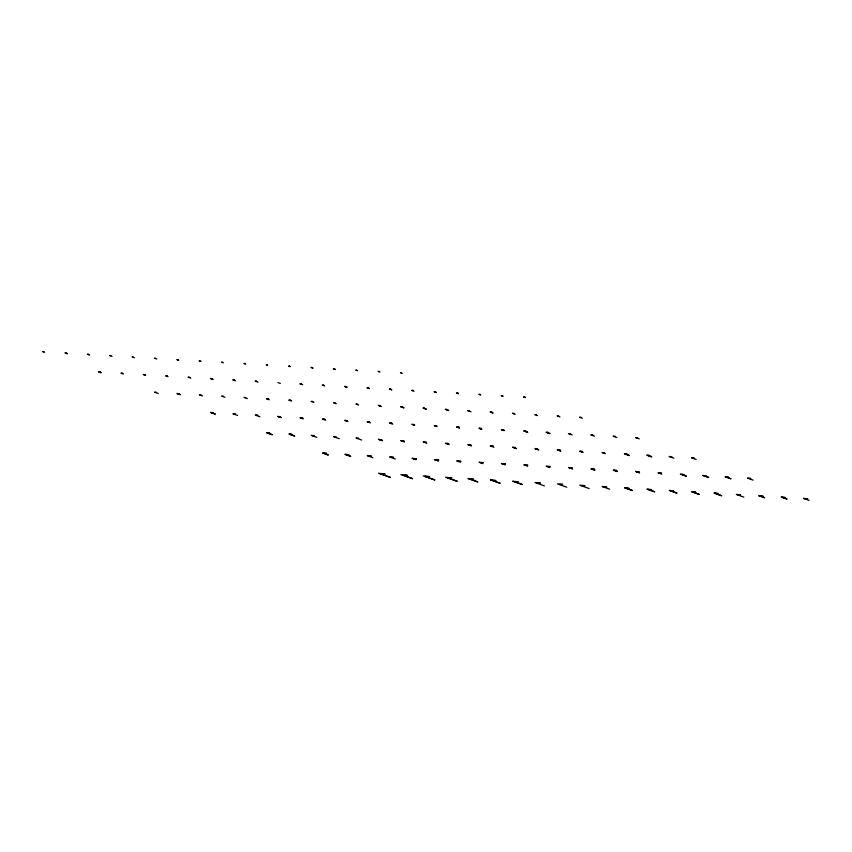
<?xml version="1.0" encoding="UTF-8"?>
<svg xmlns="http://www.w3.org/2000/svg" width="852" height="852" viewBox="0 0 852 852"><rect width="100%" height="100%" fill="white"/><g stroke="black" fill="none" stroke-linecap="round" stroke-linejoin="round"><path stroke-width="1.28" d="M425.052 476.353L429.653 476.619L423.231 475.917L434.935 480.006L425.105 476.428M492.36 480.358L495.97 480.56L490.326 479.878L500.22 483.297L492.36 480.4M536.749 482.903L540.466 483.116L535.067 482.52L544.396 485.896M121.612 373.336L122.869 373.41L120.952 373.187L123.284 374.039M278.008 382.537L280.319 383.443M423.668 408.193L426.405 409.184L422.965 407.991L424.53 408.087M490.901 412.144L492.105 412.219L490.07 411.953L493.095 412.986L490.89 412.166M636.093 437.64L637.594 437.726L635.517 437.523L639.245 438.865M367.713 421.804L369.64 421.91L367.116 421.676L370.386 422.858M457.268 427.108L459.175 427.214L456.587 426.958L459.547 427.981L457.332 427.171M211.349 412.602L213.192 412.709L210.55 412.432L215.407 414.136L211.339 412.634M446.437 443.498L448.674 443.626L445.468 443.274L449.196 444.627M513.362 447.47L516.461 448.599L512.563 447.236L515.247 447.396M323.568 453.232L326.678 453.424L322.514 452.998L328.393 455.043L323.558 453.264M345.848 454.531L348.99 454.723L344.879 454.318L350.726 456.363L345.891 454.595M647.999 455.447L649.703 455.543L646.764 455.16L651.769 456.864L647.989 455.469M692.388 457.993L694.199 458.099L691.504 457.801L696.169 459.494M413.561 458.653L416.49 458.823L411.985 458.28L416.159 459.654L413.539 458.674M457.939 461.209L460.996 461.379L456.715 460.921L460.442 462.274M726.351 477.045L728.503 477.173L725.116 476.758L731.048 478.813L726.383 477.109M626.167 488.185L629.042 488.345L624.527 487.802L632.44 490.528L626.135 488.207M737.31 494.597L740.409 494.778L736.362 494.405L743.828 497.11M65.764 353.101L66.552 353.143L64.965 352.909L67.521 353.772L65.806 353.143M267.666 365.295L266.271 364.794L267.39 364.858M44.464 352.27L42.6 351.588L43.942 351.674M178.664 360.183L176.801 359.512L178.27 359.704L177.557 359.736M201.029 361.504L199.166 360.833L200.284 360.897M223.405 362.824L221.531 362.153L222.649 362.217M245.77 364.145L243.906 363.474L245.025 363.538M357.606 370.748L355.731 370.077L356.626 370.13M379.971 372.068L378.107 371.397L379.002 371.451M402.336 373.389L400.472 372.718L401.367 372.771M89.662 355.071L87.33 354.23L88.8 354.421L88.086 354.453M112.038 356.392L109.706 355.55L110.824 355.614M134.403 357.712L132.071 356.871L133.189 356.935M156.768 359.033L154.436 358.191L155.554 358.255M145.649 375.359L143.317 374.507L145.17 374.71L144.095 374.752M168.014 376.68L165.682 375.828L167.482 376.009L166.374 376.052M324.58 385.913L322.248 385.072L324.058 385.317L323.291 385.381M414.051 391.196L411.718 390.354L413.295 390.514L412.411 390.567M436.416 392.516L434.083 391.675L435.606 391.813L434.69 391.867M458.323 393.667L456.448 392.996L458.259 393.241L457.439 393.283M480.688 394.987L478.824 394.316L480.507 394.519L479.633 394.561M503.053 396.308L501.189 395.637L502.818 395.818L501.913 395.85M525.418 397.628L523.554 396.957L525.13 397.117L524.193 397.149M190.848 378.171L188.047 377.148L189.858 377.404L189.091 377.457M213.213 379.491L210.412 378.469L212.169 378.703L211.371 378.757M235.578 380.812L232.788 379.79L234.47 380.003L233.65 380.056M257.954 382.122L255.153 381.11L256.782 381.302L255.93 381.355M302.684 384.763L299.883 383.751L301.406 383.901L300.49 383.954M202.563 395.978L199.304 394.795L201.093 394.902M224.928 397.298L221.669 396.116L223.458 396.223M247.304 398.619L244.034 397.437L245.823 397.543M269.2 399.769L266.399 398.757L268.774 399.066L267.613 399.109M291.565 401.09L288.764 400.078L291.022 400.344L289.808 400.387M313.93 402.41L311.129 401.398L312.918 401.505M336.295 403.731L333.505 402.719L335.294 402.815M358.671 405.051L355.87 404.04L357.659 404.136M381.504 406.542L378.235 405.35L380.269 405.616L379.278 405.669M470.964 411.814L467.705 410.632L469.271 410.728M515.236 414.296L512.435 413.273L514.406 413.518L513.394 413.561M537.601 415.606L534.8 414.594L536.366 414.69M559.966 416.926L557.165 415.914L558.731 416.01M582.331 418.247L579.53 417.235L581.096 417.331M158.302 393.507L154.563 392.154L156.353 392.261M414.647 425.329L411.846 424.317L414.551 424.615L412.954 424.647M437.012 426.65L434.222 425.638L436.863 425.915L435.234 425.947M303.28 418.896L300.01 417.714L302.833 418.055L301.288 418.087M325.645 420.217L322.386 419.035L325.081 419.333L323.483 419.365M348.01 421.538L344.751 420.355L347.339 420.611L345.678 420.643M392.751 424.179L389.481 422.997L391.952 423.21L390.237 423.231M572.15 434.914L568.422 433.562L570.67 433.828L569.456 433.87M594.515 436.235L590.787 434.882L592.981 435.127L591.735 435.159M616.88 437.555L613.152 436.203L615.293 436.426L614.015 436.458M237.58 415.446L232.915 413.752L235.503 414.008L233.895 414.061M259.945 416.766L255.28 415.073L257.815 415.307L256.186 415.361M605.303 453.701L602.034 452.518L604.718 452.678M404.466 441.986L400.728 440.633L404.114 441.048L402.229 441.08M426.831 443.306L423.103 441.954L426.362 442.326L424.434 442.358M471.561 445.947L467.833 444.595L470.986 444.925L468.994 444.946M493.936 447.268L490.198 445.915L493.287 446.224L491.274 446.246M673.804 458.174L669.129 456.48L671.951 456.821L670.471 456.874M316.859 437.385L311.268 435.351L314.356 435.66L312.333 435.681M339.234 438.705L333.633 436.671L336.316 436.831M361.599 440.026L355.998 437.992L358.681 438.152M482.818 463.594L479.08 462.242L483.244 462.657L480.411 462.636M505.183 464.915L501.445 463.563L505.555 463.957L502.691 463.935M527.548 466.236L523.82 464.883L527.857 465.256L524.97 465.235M549.913 467.546L546.185 466.204L550.168 466.555L547.25 466.523M661.748 474.149L658.021 472.796L661.493 473.116L659.001 473.105M372.846 457.662L367.244 455.639L371.291 456.012L368.405 455.99M395.211 458.983L389.62 456.96L393.603 457.311L390.685 457.29M753.083 480.113L747.481 478.078L750.75 478.451L748.812 478.483M809.059 500.39L803.468 498.367L807.749 498.825L804.97 498.803M609.627 489.186L602.162 486.481L606.794 487.078L604.302 487.099M566.761 487.216L557.432 483.84L562.725 484.394L559.391 484.426M589.126 488.537L579.797 485.161L584.973 485.672L581.575 485.704M582.353 451.358L579.669 451.198L583.098 452.391L580.382 451.39M446.895 409.407L445.33 409.311L448.738 410.504L445.905 409.461M334.261 368.81L333.366 368.756L335.379 369.438L333.92 368.905M537.612 448.716L534.928 448.557L538.805 449.92L535.599 448.748M289.755 366.179L288.636 366.115L290.117 366.626L289.052 366.232M380.684 473.797L390.312 477.365L378.501 473.275L385.157 474.063L380.716 473.797M402.879 475.075L412.624 478.686L400.866 474.596L407.394 475.341L402.879 475.075M447.268 477.621L457.236 481.316L445.596 477.237L451.901 477.897L447.3 477.621M470.197 479.08L477.908 481.976L467.961 478.558L473.723 479.293L470.229 479.08M514.587 481.636L522.532 484.607L512.702 481.199L518.229 481.849L514.587 481.636M99.439 372.068L101.143 372.729L98.587 371.866L100.611 372.132L99.439 372.068M345.39 386.563L347.147 387.255L344.613 386.393L346.37 386.616L345.39 386.563M367.67 387.862L369.48 388.565L366.988 387.713L368.682 387.916L367.67 387.862M389.95 389.162L391.824 389.886L389.353 389.034L390.983 389.215L389.95 389.162M177.791 393.667L180.422 394.668L176.928 393.475L179.186 393.752L177.791 393.667M401.377 406.841L404.061 407.874L400.6 406.67L402.57 406.915L401.377 406.841M524.885 431.197L527.75 432.294L523.682 430.92L526.174 431.272L524.885 431.197M547.08 432.475L550.062 433.604L546.047 432.241L548.422 432.55L547.08 432.475M278.881 416.681L281.245 417.597L277.645 416.394L280.585 416.777L278.881 416.681M479.58 428.407L481.891 429.301L478.952 428.279L481.476 428.513L479.58 428.407M501.86 429.696L504.224 430.622L501.317 429.6L503.788 429.813L501.86 429.696M267.528 432.933L272.384 434.754L266.527 432.72L269.743 433.061L267.528 432.933M289.808 434.232L294.717 436.075L288.903 434.03L292.044 434.36L289.808 434.232M379.8 439.653L382.484 440.686L378.363 439.312L381.866 439.77L379.8 439.653M558.209 450.069L560.786 451.07L557.304 449.877L560.446 450.207L558.209 450.069M625.837 454.169L629.458 455.554L624.399 453.839L627.455 454.265L625.837 454.169M435.777 459.931L438.471 460.975L434.35 459.601L438.748 460.101L435.777 459.931M569.807 467.801L572.619 468.888L568.55 467.514L572.384 467.961L569.807 467.801M592.002 469.079L594.93 470.208L590.915 468.834L594.632 469.239L592.002 469.079M614.196 470.357L617.242 471.529L613.28 470.155L616.88 470.517L614.196 470.357M636.476 471.657L639.575 472.839L635.645 471.475L639.192 471.816L636.476 471.657M681.983 474.5L686.424 476.172L680.386 474.117L683.996 474.617L681.983 474.5M704.189 475.767L708.736 477.493L702.751 475.437L706.255 475.895L704.189 475.767M760.335 496.098L764.776 497.781L758.727 495.726L763.243 496.269L760.335 496.098M782.53 497.376L787.088 499.091L781.103 497.046L785.491 497.547L782.53 497.376M648.383 489.453L654.751 491.849L646.902 489.123L651.29 489.623L648.383 489.453M670.577 490.731L677.063 493.17L669.267 490.443L673.549 490.901L670.577 490.731M692.772 492.009L699.375 494.479L691.632 491.764L695.796 492.179L692.772 492.009M715.052 493.308L721.719 495.8L713.997 493.084L718.108 493.478L715.052 493.308M311.896 367.489L311.001 367.436L313.035 368.117L311.896 367.489"/></g></svg>
